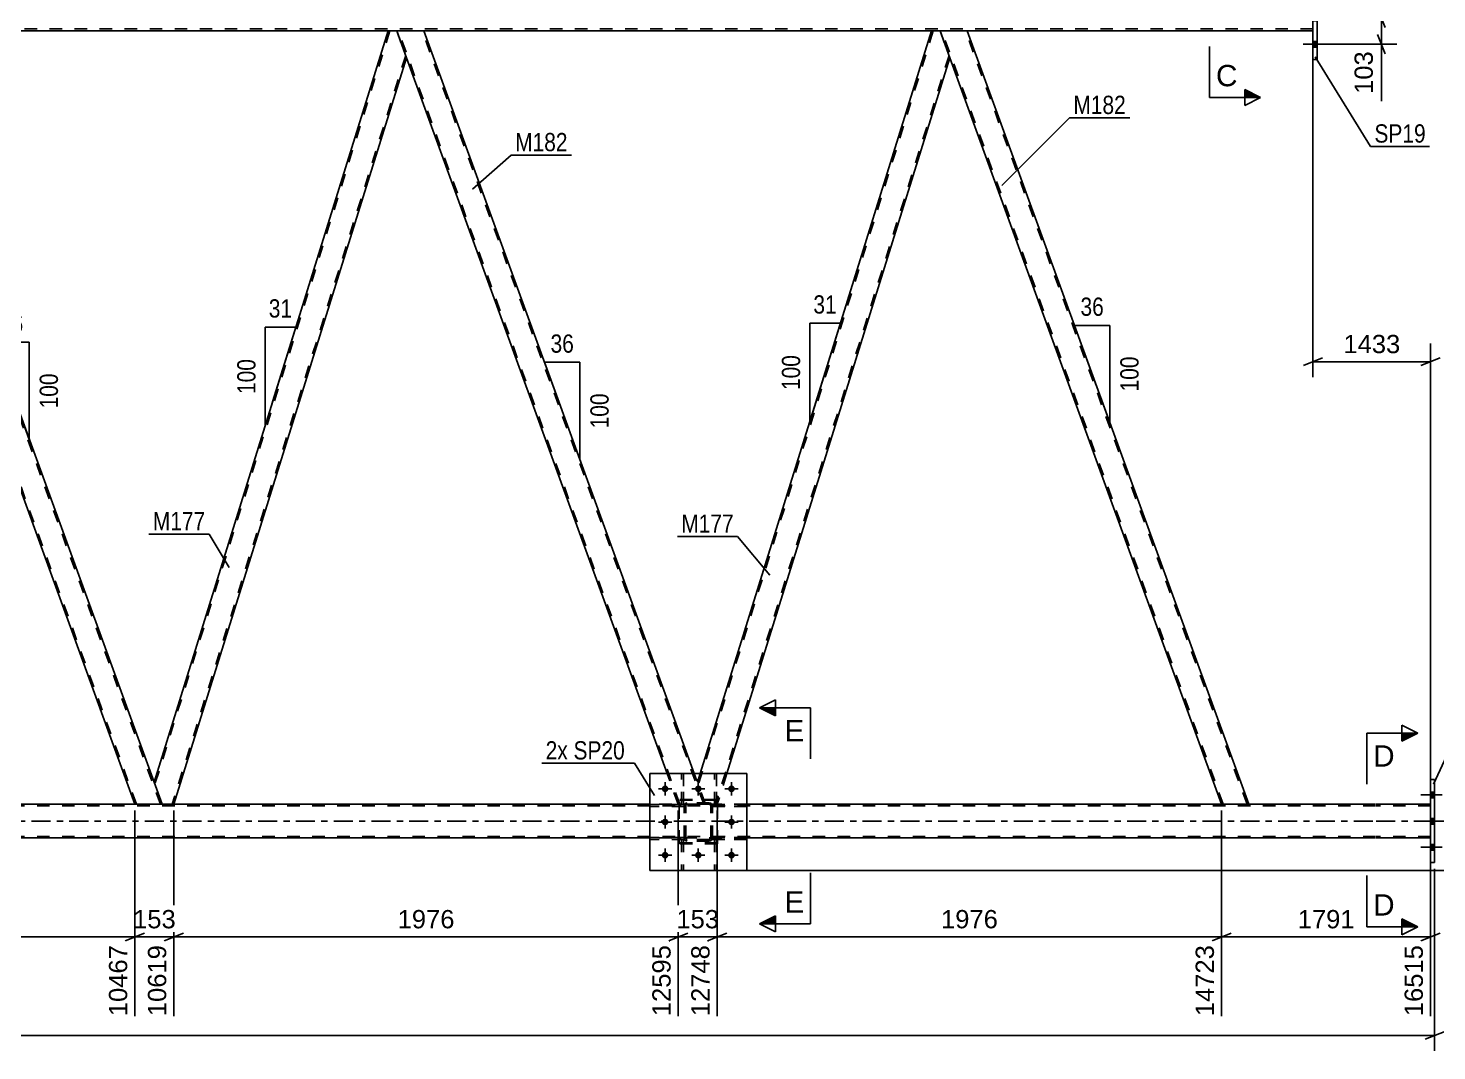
# Model space of a CAD drawing. Header units: millimetres. Extents: x 0 to 841, y 0 to 594.
# Drawn here: x 508.8 to 729.6, y 264.7 to 425 of the extents above; entities that cross this region are included whole.
import ezdxf

# ---------------------------------------------------------------- set-up
doc = ezdxf.new("R2010")
doc.units = ezdxf.units.MM
doc.linetypes.add('DXK_LINE_DOT2', pattern=[3.9198, 1.9599, -1.9599])
doc.linetypes.add('DXK_LINE_DOT3', pattern=[5.9187, 2.979, -0.9799, 0.9799, -0.9799])
doc.styles.add('Arial', font='ARIAL.TTF', dxfattribs={"height": 0.2})
doc.styles.add('Arial Narrow', font='ARIALN.TTF', dxfattribs={"height": 0.2})

# ---------------------------------------------------------------- blocks, each defined once
blk = doc.blocks.new('Bolt-317311647-2576 - 2495')
at = {"linetype": 'Continuous'}
for points in [[(729.21, 304.4), (729.21, 305.28), (728.57, 305.28), (728.57, 304.4)], [(729.21, 304.4), (729.21, 305.28), (728.57, 305.28), (728.57, 304.4)], [(729.21, 304.4), (729.21, 305.28), (728.57, 305.28), (728.57, 304.4)], [(729.21, 300.28), (729.21, 301.16), (728.57, 301.16), (728.57, 300.28)], [(729.21, 300.28), (729.21, 301.16), (728.57, 301.16), (728.57, 300.28)], [(729.21, 296.2), (729.21, 297.08), (728.57, 297.08), (728.57, 296.2)], [(729.21, 296.2), (729.21, 297.08), (728.57, 297.08), (728.57, 296.2)], [(729.21, 296.2), (729.21, 297.08), (728.57, 297.08), (728.57, 296.2)]]:
    blk.add_hatch(color=1, dxfattribs=at).paths.add_polyline_path(points)
at = {"color": 1, "linetype": 'Continuous'}
for p, q in [((730.37, 304.84), (727.05, 304.84)), ((730.37, 304.84), (727.05, 304.84)), ((730.37, 304.84), (727.05, 304.84)), ((729.21, 305.28), (728.57, 305.28)), ((729.21, 305.28), (728.57, 305.28)), ((729.21, 305.28), (728.57, 305.28)), ((729.21, 304.4), (728.57, 304.4)), ((729.21, 304.4), (728.57, 304.4)), ((729.21, 304.4), (728.57, 304.4)), ((730.37, 300.72), (727.05, 300.72)), ((730.37, 300.72), (727.05, 300.72)), ((729.21, 301.16), (728.57, 301.16)), ((729.21, 301.16), (728.57, 301.16)), ((729.21, 300.28), (728.57, 300.28)), ((729.21, 300.28), (728.57, 300.28)), ((730.37, 296.64), (727.05, 296.64)), ((730.37, 296.64), (727.05, 296.64)), ((730.37, 296.64), (727.05, 296.64)), ((729.21, 297.08), (728.57, 297.08)), ((729.21, 297.08), (728.57, 297.08)), ((729.21, 297.08), (728.57, 297.08)), ((729.21, 296.2), (728.57, 296.2)), ((729.21, 296.2), (728.57, 296.2)), ((729.21, 296.2), (728.57, 296.2))]:
    blk.add_line(p, q, dxfattribs=at)
blk = doc.blocks.new('Part-317311647-2594 - 2495')
at = {"color": 7, "linetype": 'DXK_LINE_DOT2'}
for p, q in [((616.84, 304), (610.84, 304)), ((610.84, 297.2), (610.84, 304)), ((616.84, 297.2), (616.84, 304)), ((616.84, 297.2), (610.84, 297.2))]:
    blk.add_line(p, q, dxfattribs=at)
blk = doc.blocks.new('Part-317311647-2614 - 2495')
at = {"color": 7, "linetype": 'DXK_LINE_DOT2'}
for p, q in [((710.15, 424.6), (710.15, 428.6)), ((710.15, 424.92), (74.08, 424.92)), ((655.97, 424.6), (224.72, 424.6)), ((570.83, 424.6), (565.26, 424.6))]:
    blk.add_line(p, q, dxfattribs=at)
at = {"color": 2, "linetype": 'Continuous'}
for p, q in [((565.26, 424.6), (485.7, 424.6)), ((650.39, 424.6), (570.83, 424.6)), ((710.15, 424.6), (655.97, 424.6))]:
    blk.add_line(p, q, dxfattribs=at)
blk = doc.blocks.new('Bolt-317311647-2569 - 2495')
at = {"linetype": 'Continuous'}
for points in [[(609.16, 305.8, -1), (608.12, 305.8, -1)], [(614.36, 305.8, -1), (613.32, 305.8, -1)], [(619.56, 305.8, -1), (618.52, 305.8, -1)], [(609.16, 300.6, -1), (608.12, 300.6, -1)], [(619.56, 300.6, -1), (618.52, 300.6, -1)], [(609.16, 295.4, -1), (608.12, 295.4, -1)], [(614.36, 295.4, -1), (613.32, 295.4, -1)], [(619.56, 295.4, -1), (618.52, 295.4, -1)]]:
    blk.add_hatch(color=1, dxfattribs=at).paths.add_polyline_path(points)
at = {"color": 1, "linetype": 'Continuous'}
for p, q in [((608.64, 306.84), (608.64, 304.76)), ((613.84, 306.84), (613.84, 304.76)), ((619.04, 306.84), (619.04, 304.76)), ((609.68, 305.8), (607.6, 305.8)), ((614.88, 305.8), (612.8, 305.8)), ((620.08, 305.8), (618, 305.8)), ((609.68, 300.6), (607.6, 300.6)), ((608.64, 301.64), (608.64, 299.56)), ((620.08, 300.6), (618, 300.6)), ((619.04, 301.64), (619.04, 299.56)), ((608.64, 296.44), (608.64, 294.36)), ((613.84, 296.44), (613.84, 294.36)), ((619.04, 296.44), (619.04, 294.36)), ((609.68, 295.4), (607.6, 295.4)), ((614.88, 295.4), (612.8, 295.4)), ((620.08, 295.4), (618, 295.4))]:
    blk.add_line(p, q, dxfattribs=at)
blk = doc.blocks.new('Bolt-317311647-2570 - 2495')
at = {"color": 1, "linetype": 'Continuous'}
for p, q in [((608.64, 306.84), (608.64, 306.15)), ((613.84, 306.84), (613.84, 306.15)), ((619.04, 306.84), (619.04, 306.15)), ((607.6, 305.8), (608.29, 305.8)), ((608.64, 304.76), (608.64, 305.45)), ((609.68, 305.8), (608.99, 305.8)), ((612.8, 305.8), (613.49, 305.8)), ((613.84, 304.76), (613.84, 305.45)), ((614.88, 305.8), (614.19, 305.8)), ((618, 305.8), (618.69, 305.8)), ((619.04, 304.76), (619.04, 305.45)), ((620.08, 305.8), (619.39, 305.8)), ((607.6, 300.6), (608.29, 300.6)), ((608.64, 301.64), (608.64, 300.95)), ((608.64, 299.56), (608.64, 300.25)), ((609.68, 300.6), (608.99, 300.6)), ((618, 300.6), (618.69, 300.6)), ((619.04, 301.64), (619.04, 300.95)), ((619.04, 299.56), (619.04, 300.25)), ((620.08, 300.6), (619.39, 300.6)), ((608.64, 296.44), (608.64, 295.75)), ((613.84, 296.44), (613.84, 295.75)), ((619.04, 296.44), (619.04, 295.75)), ((607.6, 295.4), (608.29, 295.4)), ((608.64, 294.36), (608.64, 295.05)), ((609.68, 295.4), (608.99, 295.4)), ((612.8, 295.4), (613.49, 295.4)), ((613.84, 294.36), (613.84, 295.05)), ((614.88, 295.4), (614.19, 295.4)), ((618, 295.4), (618.69, 295.4)), ((619.04, 294.36), (619.04, 295.05)), ((620.08, 295.4), (619.39, 295.4))]:
    blk.add_line(p, q, dxfattribs=at)
blk = doc.blocks.new('Bolt-317311647-2577 - 2495')
at = {"linetype": 'Continuous'}
for points in [[(710.79, 430.26), (710.79, 431.14), (710.15, 431.14), (710.15, 430.26)], [(710.79, 430.26), (710.79, 431.14), (710.15, 431.14), (710.15, 430.26)], [(710.79, 430.26), (710.79, 431.14), (710.15, 431.14), (710.15, 430.26)], [(710.79, 426.14), (710.79, 427.02), (710.15, 427.02), (710.15, 426.14)], [(710.79, 426.14), (710.79, 427.02), (710.15, 427.02), (710.15, 426.14)], [(710.79, 422.06), (710.79, 422.94), (710.15, 422.94), (710.15, 422.06)], [(710.79, 422.06), (710.79, 422.94), (710.15, 422.94), (710.15, 422.06)], [(710.79, 422.06), (710.79, 422.94), (710.15, 422.94), (710.15, 422.06)]]:
    blk.add_hatch(color=1, dxfattribs=at).paths.add_polyline_path(points)
at = {"color": 1, "linetype": 'Continuous'}
for p, q in [((711.95, 430.7), (708.63, 430.7)), ((711.95, 430.7), (708.63, 430.7)), ((711.95, 430.7), (708.63, 430.7)), ((710.79, 431.14), (710.15, 431.14)), ((710.79, 431.14), (710.15, 431.14)), ((710.79, 431.14), (710.15, 431.14)), ((710.79, 430.26), (710.15, 430.26)), ((710.79, 430.26), (710.15, 430.26)), ((710.79, 430.26), (710.15, 430.26)), ((711.95, 426.58), (708.63, 426.58)), ((711.95, 426.58), (708.63, 426.58)), ((710.79, 427.02), (710.15, 427.02)), ((710.79, 427.02), (710.15, 427.02)), ((710.79, 426.14), (710.15, 426.14)), ((710.79, 426.14), (710.15, 426.14)), ((711.95, 422.5), (708.63, 422.5)), ((711.95, 422.5), (708.63, 422.5)), ((711.95, 422.5), (708.63, 422.5)), ((710.79, 422.94), (710.15, 422.94)), ((710.79, 422.94), (710.15, 422.94)), ((710.79, 422.94), (710.15, 422.94)), ((710.79, 422.06), (710.15, 422.06)), ((710.79, 422.06), (710.15, 422.06)), ((710.79, 422.06), (710.15, 422.06))]:
    blk.add_line(p, q, dxfattribs=at)
blk = doc.blocks.new('Part-317311647-2609 - 2495')
at = {"color": 7, "linetype": 'DXK_LINE_DOT2'}
for p, q in [((719.95, 303.14), (106.9, 303.14)), ((621.44, 303.38), (606.24, 303.38)), ((728.57, 303.14), (720.05, 303.14)), ((728.57, 298.1), (728.57, 303.38)), ((719.95, 298.34), (106.9, 298.34)), ((621.44, 298.1), (606.24, 298.1)), ((728.57, 298.34), (720.05, 298.34))]:
    blk.add_line(p, q, dxfattribs=at)
at = {"color": 2, "linetype": 'Continuous'}
for p, q in [((606.24, 303.38), (451.17, 303.38)), ((719.95, 303.38), (621.44, 303.38)), ((728.57, 303.38), (720.05, 303.38)), ((606.24, 298.1), (451.17, 298.1)), ((719.95, 298.1), (621.44, 298.1)), ((728.57, 298.1), (720.05, 298.1))]:
    blk.add_line(p, q, dxfattribs=at)
at = {"color": 7, "linetype": 'DXK_LINE_DOT3'}
for p, q in [((106.9, 300.74), (719.95, 300.74)), ((720.05, 300.74), (728.57, 300.74))]:
    blk.add_line(p, q, dxfattribs=at)
blk = doc.blocks.new('Part-317311647-2828 - 2495')
at = {"color": 7, "linetype": 'DXK_LINE_DOT2'}
for p, q in [((611.19, 303.36), (611.19, 308.2)), ((611.19, 308.2), (611.51, 308.2)), ((611.51, 308.2), (611.51, 303.36)), ((611.19, 303.96), (611.51, 303.96)), ((611.51, 303.36), (611.19, 303.36))]:
    blk.add_line(p, q, dxfattribs=at)
blk = doc.blocks.new('Part-317311647-2826 - 2495')
at = {"color": 7, "linetype": 'DXK_LINE_DOT2'}
for p, q in [((611.64, 303.36), (606.24, 303.36)), ((606.24, 303.36), (606.24, 303.04)), ((611.64, 303.04), (606.24, 303.04)), ((611.04, 303.04), (611.04, 303.36)), ((611.64, 303.04), (611.64, 303.36))]:
    blk.add_line(p, q, dxfattribs=at)
blk = doc.blocks.new('Part-317311647-2830 - 2495')
at = {"color": 7, "linetype": 'DXK_LINE_DOT2'}
for p, q in [((611.19, 297.84), (611.51, 297.84)), ((611.19, 297.84), (611.19, 293)), ((611.19, 297.24), (611.51, 297.24)), ((611.51, 297.84), (611.51, 293)), ((611.51, 293), (611.19, 293))]:
    blk.add_line(p, q, dxfattribs=at)
blk = doc.blocks.new('Part-317311647-2832 - 2495')
at = {"color": 7, "linetype": 'DXK_LINE_DOT2'}
for p, q in [((611.64, 303.12), (611.67, 303.3)), ((611.67, 303.3), (611.64, 303.12)), ((611.64, 298.08), (611.64, 303.12)), ((611.88, 303.12), (611.9, 303.21)), ((611.88, 298.08), (611.88, 303.12)), ((611.9, 303.21), (611.95, 303.29)), ((611.93, 303.56), (612.12, 303.6)), ((612.12, 303.6), (611.93, 303.56)), ((611.95, 303.29), (612.03, 303.34)), ((612.03, 303.34), (612.12, 303.36)), ((615.56, 303.6), (612.12, 303.6)), ((612.12, 303.36), (615.56, 303.36)), ((615.56, 303.6), (615.74, 303.56)), ((615.74, 303.56), (615.56, 303.6)), ((615.56, 303.36), (615.65, 303.34)), ((615.65, 303.34), (615.73, 303.29)), ((615.73, 303.29), (615.78, 303.21)), ((615.78, 303.21), (615.8, 303.12)), ((615.8, 298.08), (615.8, 303.12)), ((616, 303.3), (616.04, 303.12)), ((616.04, 303.12), (616, 303.3)), ((616.04, 298.08), (616.04, 303.12)), ((611.67, 297.9), (611.64, 298.08)), ((611.64, 298.08), (611.67, 297.9)), ((611.9, 297.99), (611.88, 298.08)), ((611.95, 297.91), (611.9, 297.99)), ((615.78, 297.99), (615.73, 297.91)), ((615.8, 298.08), (615.78, 297.99)), ((616.04, 298.08), (616, 297.9)), ((616, 297.9), (616.04, 298.08)), ((612.12, 297.6), (611.93, 297.64)), ((611.93, 297.64), (612.12, 297.6)), ((612.03, 297.86), (611.95, 297.91)), ((612.12, 297.84), (612.03, 297.86)), ((615.56, 297.84), (612.12, 297.84)), ((615.56, 297.6), (612.12, 297.6)), ((615.65, 297.86), (615.56, 297.84)), ((615.74, 297.64), (615.56, 297.6)), ((615.56, 297.6), (615.74, 297.64)), ((615.73, 297.91), (615.65, 297.86))]:
    blk.add_line(p, q, dxfattribs=at)
at = {"color": 7, "linetype": 'DXK_LINE_DOT3'}
blk.add_line((613.84, 300.6), (613.84, 300.6), dxfattribs=at)
at = {"color": 7, "linetype": 'DXK_LINE_DOT2'}
for centre, start, end in [((612.12, 303.12), 112.5, 157.5), ((612.12, 303.12), 112.5, 157.5), ((615.56, 303.12), 22.5, 67.5), ((615.56, 303.12), 22.5, 67.5), ((612.12, 298.08), 202.5, 247.5), ((612.12, 298.08), 202.5, 247.5), ((615.56, 298.08), 292.5, 337.5), ((615.56, 298.08), 292.5, 337.5)]:
    blk.add_arc(centre, 0.48, start, end, dxfattribs=at)
blk = doc.blocks.new('Part-317311647-2908 - 2495')
at = {"color": 2, "linetype": 'Continuous'}
for p, q in [((710.15, 420.1), (710.15, 433.1)), ((710.15, 433.1), (710.79, 433.1)), ((710.79, 433.1), (710.79, 420.1)), ((710.79, 420.1), (710.15, 420.1))]:
    blk.add_line(p, q, dxfattribs=at)
blk = doc.blocks.new('Part-317311647-2809 - 2495')
at = {"color": 2, "linetype": 'Continuous'}
for p, q in [((621.44, 308.2), (606.24, 308.2)), ((606.24, 308.2), (606.24, 293)), ((621.44, 293), (621.44, 308.2)), ((606.24, 293), (621.44, 293))]:
    blk.add_line(p, q, dxfattribs=at)
blk = doc.blocks.new('Part-317311647-2814 - 2495')
at = {"color": 7, "linetype": 'DXK_LINE_DOT2'}
for p, q in [((606.24, 293), (606.24, 308.2)), ((606.24, 308.2), (621.44, 308.2)), ((621.44, 308.2), (621.44, 293)), ((621.44, 293), (606.24, 293))]:
    blk.add_line(p, q, dxfattribs=at)
blk = doc.blocks.new('Part-317311647-2928 - 2495')
at = {"color": 7, "linetype": 'DXK_LINE_DOT2'}
for p, q in [((650.65, 424.6), (613.83, 306.48)), ((653.12, 420.73), (616.55, 303.38)), ((614.11, 308.2), (613.69, 306.85)), ((614.95, 303.38), (613.69, 306.85)), ((618.3, 308.2), (616.8, 303.38)), ((616.8, 303.38), (614.95, 303.38))]:
    blk.add_line(p, q, dxfattribs=at)
at = {"color": 2, "linetype": 'Continuous'}
for p, q in [((650.39, 424.6), (614.11, 308.2)), ((651.71, 424.6), (650.39, 424.6)), ((653.26, 420.35), (651.71, 424.6)), ((653.26, 420.35), (618.3, 308.2))]:
    blk.add_line(p, q, dxfattribs=at)
blk = doc.blocks.new('Part-317311647-2815 - 2495')
at = {"color": 7, "linetype": 'DXK_LINE_DOT2'}
for p, q in [((616.04, 303.04), (616.04, 303.36)), ((616.04, 303.36), (621.44, 303.36)), ((621.44, 303.04), (616.04, 303.04)), ((616.64, 303.04), (616.64, 303.36)), ((621.44, 303.36), (621.44, 303.04))]:
    blk.add_line(p, q, dxfattribs=at)
blk = doc.blocks.new('Part-317311647-2816 - 2495')
at = {"color": 7, "linetype": 'DXK_LINE_DOT2'}
for p, q in [((616.04, 297.84), (616.04, 298.16)), ((616.04, 298.16), (621.44, 298.16)), ((616.64, 297.84), (616.64, 298.16)), ((621.44, 298.16), (621.44, 297.84)), ((621.44, 297.84), (616.04, 297.84))]:
    blk.add_line(p, q, dxfattribs=at)
blk = doc.blocks.new('Part-317311647-2817 - 2495')
at = {"color": 7, "linetype": 'DXK_LINE_DOT2'}
for p, q in [((611.64, 303.36), (606.24, 303.36)), ((606.24, 303.04), (606.24, 303.36)), ((611.64, 303.04), (606.24, 303.04)), ((611.04, 303.04), (611.04, 303.36)), ((611.64, 303.36), (611.64, 303.04))]:
    blk.add_line(p, q, dxfattribs=at)
blk = doc.blocks.new('Part-317311647-2818 - 2495')
at = {"color": 7, "linetype": 'DXK_LINE_DOT2'}
for p, q in [((611.64, 298.16), (606.24, 298.16)), ((606.24, 297.84), (606.24, 298.16)), ((611.04, 297.84), (611.04, 298.16)), ((611.64, 298.16), (611.64, 297.84)), ((611.64, 297.84), (606.24, 297.84))]:
    blk.add_line(p, q, dxfattribs=at)
blk = doc.blocks.new('Part-317311647-2819 - 2495')
at = {"color": 2, "linetype": 'Continuous'}
for p, q in [((611.19, 308.2), (611.19, 308.2)), ((611.51, 308.2), (611.19, 308.2)), ((611.51, 308.2), (611.51, 308.2))]:
    blk.add_line(p, q, dxfattribs=at)
at = {"color": 7, "linetype": 'DXK_LINE_DOT2'}
for p, q in [((611.19, 303.36), (611.19, 308.2)), ((611.51, 303.36), (611.51, 308.2)), ((611.19, 303.96), (611.51, 303.96)), ((611.51, 303.36), (611.19, 303.36))]:
    blk.add_line(p, q, dxfattribs=at)
blk = doc.blocks.new('Part-317311647-2820 - 2495')
at = {"color": 2, "linetype": 'Continuous'}
for p, q in [((616.39, 308.2), (616.39, 308.2)), ((616.71, 308.2), (616.39, 308.2)), ((616.71, 308.2), (616.71, 308.2))]:
    blk.add_line(p, q, dxfattribs=at)
at = {"color": 7, "linetype": 'DXK_LINE_DOT2'}
for p, q in [((616.39, 303.36), (616.39, 308.2)), ((616.71, 303.36), (616.71, 308.2)), ((616.39, 303.96), (616.71, 303.96)), ((616.71, 303.36), (616.39, 303.36))]:
    blk.add_line(p, q, dxfattribs=at)
blk = doc.blocks.new('Part-317311647-2821 - 2495')
at = {"color": 7, "linetype": 'DXK_LINE_DOT2'}
for p, q in [((611.51, 297.84), (611.19, 297.84)), ((611.19, 297.84), (611.19, 293)), ((611.19, 297.24), (611.51, 297.24)), ((611.51, 297.84), (611.51, 293)), ((611.19, 293), (611.51, 293))]:
    blk.add_line(p, q, dxfattribs=at)
blk = doc.blocks.new('Part-317311647-2822 - 2495')
at = {"color": 7, "linetype": 'DXK_LINE_DOT2'}
for p, q in [((616.71, 297.84), (616.39, 297.84)), ((616.39, 297.84), (616.39, 293)), ((616.39, 297.24), (616.71, 297.24)), ((616.71, 297.84), (616.71, 293)), ((616.39, 293), (616.71, 293))]:
    blk.add_line(p, q, dxfattribs=at)
blk = doc.blocks.new('Part-317311647-2823 - 2495')
at = {"color": 7, "linetype": 'DXK_LINE_DOT2'}
for p, q in [((611.64, 303.12), (611.67, 303.3)), ((611.67, 303.3), (611.64, 303.12)), ((611.64, 298.08), (611.64, 303.12)), ((611.88, 303.12), (611.9, 303.21)), ((611.88, 298.08), (611.88, 303.12)), ((611.9, 303.21), (611.95, 303.29)), ((611.93, 303.56), (612.12, 303.6)), ((612.12, 303.6), (611.93, 303.56)), ((611.95, 303.29), (612.03, 303.34)), ((612.03, 303.34), (612.12, 303.36)), ((615.56, 303.6), (612.12, 303.6)), ((612.12, 303.36), (615.56, 303.36)), ((615.56, 303.6), (615.74, 303.56)), ((615.74, 303.56), (615.56, 303.6)), ((615.56, 303.36), (615.65, 303.34)), ((615.65, 303.34), (615.73, 303.29)), ((615.73, 303.29), (615.78, 303.21)), ((615.78, 303.21), (615.8, 303.12)), ((615.8, 298.08), (615.8, 303.12)), ((616, 303.3), (616.04, 303.12)), ((616.04, 303.12), (616, 303.3)), ((616.04, 298.08), (616.04, 303.12)), ((611.67, 297.9), (611.64, 298.08)), ((611.64, 298.08), (611.67, 297.9)), ((611.9, 297.99), (611.88, 298.08)), ((611.95, 297.91), (611.9, 297.99)), ((615.78, 297.99), (615.73, 297.91)), ((615.8, 298.08), (615.78, 297.99)), ((616.04, 298.08), (616, 297.9)), ((616, 297.9), (616.04, 298.08)), ((612.12, 297.6), (611.93, 297.64)), ((611.93, 297.64), (612.12, 297.6)), ((612.03, 297.86), (611.95, 297.91)), ((612.12, 297.84), (612.03, 297.86)), ((615.56, 297.84), (612.12, 297.84)), ((615.56, 297.6), (612.12, 297.6)), ((615.65, 297.86), (615.56, 297.84)), ((615.74, 297.64), (615.56, 297.6)), ((615.56, 297.6), (615.74, 297.64)), ((615.73, 297.91), (615.65, 297.86))]:
    blk.add_line(p, q, dxfattribs=at)
at = {"color": 7, "linetype": 'DXK_LINE_DOT3'}
blk.add_line((613.84, 300.6), (613.84, 300.6), dxfattribs=at)
at = {"color": 7, "linetype": 'DXK_LINE_DOT2'}
for centre, start, end in [((612.12, 303.12), 112.5, 157.5), ((612.12, 303.12), 112.5, 157.5), ((615.56, 303.12), 22.5, 67.5), ((615.56, 303.12), 22.5, 67.5), ((612.12, 298.08), 202.5, 247.5), ((612.12, 298.08), 202.5, 247.5), ((615.56, 298.08), 292.5, 337.5), ((615.56, 298.08), 292.5, 337.5)]:
    blk.add_arc(centre, 0.48, start, end, dxfattribs=at)
blk = doc.blocks.new('Part-317311647-2824 - 2495')
at = {"color": 7, "linetype": 'DXK_LINE_DOT2'}
for p, q in [((621.44, 303.36), (616.04, 303.36)), ((616.04, 303.36), (616.04, 303.04)), ((616.04, 303.04), (621.44, 303.04)), ((616.64, 303.04), (616.64, 303.36)), ((621.44, 303.04), (621.44, 303.36))]:
    blk.add_line(p, q, dxfattribs=at)
blk = doc.blocks.new('Part-317311647-2825 - 2495')
at = {"color": 7, "linetype": 'DXK_LINE_DOT2'}
for p, q in [((621.44, 298.16), (616.04, 298.16)), ((616.04, 298.16), (616.04, 297.84)), ((616.64, 297.84), (616.64, 298.16)), ((621.44, 297.84), (621.44, 298.16)), ((616.04, 297.84), (621.44, 297.84))]:
    blk.add_line(p, q, dxfattribs=at)
blk = doc.blocks.new('Part-317311647-2827 - 2495')
at = {"color": 7, "linetype": 'DXK_LINE_DOT2'}
for p, q in [((611.64, 298.16), (606.24, 298.16)), ((606.24, 298.16), (606.24, 297.84)), ((611.04, 297.84), (611.04, 298.16)), ((611.64, 297.84), (611.64, 298.16)), ((611.64, 297.84), (606.24, 297.84))]:
    blk.add_line(p, q, dxfattribs=at)
blk = doc.blocks.new('Part-317311647-2829 - 2495')
at = {"color": 7, "linetype": 'DXK_LINE_DOT2'}
for p, q in [((616.39, 303.36), (616.39, 308.2)), ((616.39, 308.2), (616.71, 308.2)), ((616.71, 308.2), (616.71, 303.36)), ((616.39, 303.96), (616.71, 303.96)), ((616.71, 303.36), (616.39, 303.36))]:
    blk.add_line(p, q, dxfattribs=at)
blk = doc.blocks.new('Part-317311647-2831 - 2495')
at = {"color": 7, "linetype": 'DXK_LINE_DOT2'}
for p, q in [((616.39, 297.84), (616.71, 297.84)), ((616.39, 297.84), (616.39, 293)), ((616.39, 297.24), (616.71, 297.24)), ((616.71, 297.84), (616.71, 293)), ((616.71, 293), (616.39, 293))]:
    blk.add_line(p, q, dxfattribs=at)
blk = doc.blocks.new('Part-317311647-2833 - 2495')
at = {"color": 7, "linetype": 'DXK_LINE_DOT2'}
for p, q in [((616.84, 304.14), (610.84, 304.14)), ((610.84, 297.34), (610.84, 304.14)), ((616.84, 297.34), (616.84, 304.14)), ((616.84, 297.34), (610.84, 297.34))]:
    blk.add_line(p, q, dxfattribs=at)
blk = doc.blocks.new('Part-317311647-2903 - 2495')
at = {"color": 2, "linetype": 'Continuous'}
for p, q in [((728.57, 294.24), (728.57, 307.24)), ((728.57, 307.24), (729.21, 307.24)), ((729.21, 307.24), (729.21, 294.24)), ((729.21, 294.24), (728.57, 294.24))]:
    blk.add_line(p, q, dxfattribs=at)
blk = doc.blocks.new('Part-317311647-2933 - 2495')
at = {"color": 2, "linetype": 'Continuous'}
for p, q in [((565.26, 424.6), (528.56, 306.85)), ((566.58, 424.6), (565.26, 424.6)), ((566.58, 424.6), (568.12, 420.35)), ((568.12, 420.35), (531.67, 303.38)), ((529.82, 303.38), (528.56, 306.85))]:
    blk.add_line(p, q, dxfattribs=at)
at = {"color": 7, "linetype": 'DXK_LINE_DOT2'}
for p, q in [((565.51, 424.6), (528.69, 306.48)), ((567.99, 420.73), (531.41, 303.38)), ((531.67, 303.38), (529.82, 303.38))]:
    blk.add_line(p, q, dxfattribs=at)
blk = doc.blocks.new('Part-317311647-2968 - 2495')
at = {"color": 2, "linetype": 'Continuous'}
for p, q in [((655.97, 424.6), (651.71, 424.6)), ((700.09, 303.38), (655.97, 424.6)), ((695.83, 303.38), (653.26, 420.35))]:
    blk.add_line(p, q, dxfattribs=at)
at = {"color": 7, "linetype": 'DXK_LINE_DOT2'}
for p, q in [((651.71, 424.6), (653.26, 420.35)), ((696.09, 303.38), (651.97, 424.6)), ((651.97, 424.6), (651.99, 424.6)), ((699.83, 303.38), (655.71, 424.6)), ((700.09, 303.38), (695.83, 303.38))]:
    blk.add_line(p, q, dxfattribs=at)
blk = doc.blocks.new('Part-317311647-2973 - 2495')
at = {"color": 2, "linetype": 'Continuous'}
for p, q in [((570.83, 424.6), (566.58, 424.6)), ((570.83, 424.6), (613.2, 308.2)), ((608.95, 308.2), (568.12, 420.35))]:
    blk.add_line(p, q, dxfattribs=at)
at = {"color": 7, "linetype": 'DXK_LINE_DOT2'}
for p, q in [((566.58, 424.6), (568.12, 420.35)), ((610.95, 303.38), (566.83, 424.6)), ((566.83, 424.6), (566.85, 424.6)), ((614.7, 303.38), (570.58, 424.6)), ((610.7, 303.38), (608.95, 308.2)), ((614.95, 303.38), (613.2, 308.2)), ((614.95, 303.38), (610.7, 303.38))]:
    blk.add_line(p, q, dxfattribs=at)
blk = doc.blocks.new('Part-317311647-2978 - 2495')
at = {"color": 2, "linetype": 'Continuous'}
for p, q in [((485.7, 424.6), (481.44, 424.6)), ((485.7, 424.6), (528.56, 306.85)), ((525.56, 303.38), (482.99, 420.35))]:
    blk.add_line(p, q, dxfattribs=at)
at = {"color": 7, "linetype": 'DXK_LINE_DOT2'}
for p, q in [((481.44, 424.6), (482.99, 420.35)), ((525.82, 303.38), (481.7, 424.6)), ((481.7, 424.6), (481.72, 424.6)), ((529.56, 303.38), (485.44, 424.6)), ((529.82, 303.38), (528.56, 306.85)), ((529.82, 303.38), (525.56, 303.38))]:
    blk.add_line(p, q, dxfattribs=at)
blk = doc.blocks.new('StraightDimension-317311647-3669 - 2495')
at = {"color": 7, "linetype": 'Continuous'}
for p, q in [((531.67, 302.38), (531.67, 270.17)), ((610.7, 302.38), (610.7, 270.17)), ((533.17, 283.19), (530.17, 281.99)), ((531.67, 282.59), (610.7, 282.59)), ((609.2, 281.99), (612.2, 283.19))]:
    blk.add_line(p, q, dxfattribs=at)
at = {"color": 0}
blk.add_wipeout([(576.23, 283.34), (576.23, 287.54), (566.13, 287.54), (566.13, 283.34)], dxfattribs=at)
at = {"color": 0, "linetype": 'Continuous'}
blk.add_wipeout([(610.1, 281.89), (605.9, 281.89), (605.9, 269.57), (610.1, 269.57)], dxfattribs=at)
at = {"color": 3, "style": 'Arial'}
blk.add_text('1976', height=2.865, dxfattribs=at).set_placement((566.73, 283.94))
at = {"color": 3, "linetype": 'Continuous', "style": 'Arial'}
blk.add_text('12595', height=2.865, rotation=90.0002, dxfattribs=at).set_placement((609.5, 270.17))
blk = doc.blocks.new('StraightDimension-317311647-3685 - 2495')
at = {"color": 7, "linetype": 'Continuous'}
for p, q in [((610.7, 302.38), (610.7, 270.17)), ((616.8, 302.38), (616.8, 270.17)), ((609.2, 281.99), (612.2, 283.19)), ((610.7, 282.59), (616.8, 282.59)), ((618.3, 283.19), (615.3, 281.99))]:
    blk.add_line(p, q, dxfattribs=at)
at = {"color": 0}
blk.add_wipeout([(617.68, 283.34), (617.68, 287.54), (609.81, 287.54), (609.81, 283.34)], dxfattribs=at)
at = {"color": 0, "linetype": 'Continuous'}
blk.add_wipeout([(616.2, 281.89), (612, 281.89), (612, 269.57), (616.2, 269.57)], dxfattribs=at)
at = {"color": 3, "style": 'Arial'}
blk.add_text('153', height=2.865, dxfattribs=at).set_placement((610.41, 283.94))
at = {"color": 3, "linetype": 'Continuous', "style": 'Arial'}
blk.add_text('12748', height=2.865, rotation=90.0002, dxfattribs=at).set_placement((615.6, 270.17))
blk = doc.blocks.new('StraightDimension-317311647-3653 - 2495')
at = {"color": 7, "linetype": 'Continuous'}
for p, q in [((525.56, 302.38), (525.56, 270.17)), ((531.67, 302.38), (531.67, 270.17)), ((524.06, 281.99), (527.06, 283.19)), ((525.56, 282.59), (531.67, 282.59)), ((533.17, 283.19), (530.17, 281.99))]:
    blk.add_line(p, q, dxfattribs=at)
at = {"color": 0}
blk.add_wipeout([(532.55, 283.34), (532.55, 287.54), (524.68, 287.54), (524.68, 283.34)], dxfattribs=at)
at = {"color": 0, "linetype": 'Continuous'}
blk.add_wipeout([(531.07, 281.89), (526.87, 281.89), (526.87, 269.57), (531.07, 269.57)], dxfattribs=at)
at = {"color": 3, "style": 'Arial'}
blk.add_text('153', height=2.865, dxfattribs=at).set_placement((525.28, 283.94))
at = {"color": 3, "linetype": 'Continuous', "style": 'Arial'}
blk.add_text('10619', height=2.865, rotation=90.0002, dxfattribs=at).set_placement((530.47, 270.17))
blk = doc.blocks.new('StraightDimension-317311647-3717 - 2495')
at = {"color": 7, "linetype": 'Continuous'}
for p, q in [((695.83, 302.38), (695.83, 270.17)), ((728.57, 297.1), (728.57, 270.17)), ((697.33, 283.19), (694.33, 281.99)), ((695.83, 282.59), (728.57, 282.59)), ((727.07, 281.99), (730.07, 283.19))]:
    blk.add_line(p, q, dxfattribs=at)
at = {"color": 0}
blk.add_wipeout([(717.25, 283.34), (717.25, 287.54), (707.16, 287.54), (707.16, 283.34)], dxfattribs=at)
at = {"color": 0, "linetype": 'Continuous'}
blk.add_wipeout([(727.97, 281.89), (723.77, 281.89), (723.77, 269.57), (727.97, 269.57)], dxfattribs=at)
at = {"color": 3, "style": 'Arial'}
blk.add_text('1791', height=2.865, dxfattribs=at).set_placement((707.76, 283.94))
at = {"color": 3, "linetype": 'Continuous', "style": 'Arial'}
blk.add_text('16515', height=2.865, rotation=90.0002, dxfattribs=at).set_placement((727.37, 270.17))
blk = doc.blocks.new('StraightDimension-317311647-3427 - 2495')
at = {"color": 7, "linetype": 'Continuous'}
for p, q in [((729.21, 293.24), (729.21, 264.74)), ((64.82, 267.14), (729.21, 267.14)), ((727.71, 266.54), (730.71, 267.74))]:
    blk.add_line(p, q, dxfattribs=at)
blk = doc.blocks.new('StraightDimension-317311647-3401 - 2495')
at = {"color": 7, "linetype": 'Continuous'}
for p, q in [((711.79, 426.6), (723.28, 426.6)), ((720.28, 428.1), (721.48, 425.1)), ((720.88, 422.5), (720.88, 426.6)), ((721.48, 421), (720.28, 424)), ((711.79, 422.5), (723.28, 422.5))]:
    blk.add_line(p, q, dxfattribs=at)
at = {"color": 0}
blk.add_wipeout([(720.13, 421.98), (715.93, 421.98), (715.93, 414.11), (720.13, 414.11)], dxfattribs=at)
at = {"color": 7, "linetype": 'Continuous'}
blk.add_line((720.88, 422.5), (720.88, 413.58), dxfattribs=at)
blk.add_line((720.88, 422.5), (720.88, 413.58), dxfattribs=at)
at = {"color": 3, "style": 'Arial'}
blk.add_text('103', height=2.865, rotation=90.0002, dxfattribs=at).set_placement((719.53, 414.71))
blk = doc.blocks.new('StraightDimension-317311647-3438 - 2495')
at = {"color": 7, "linetype": 'Continuous'}
for p, q in [((705.32, 444.2), (759.71, 444.2)), ((757.91, 442.7), (756.71, 445.7)), ((757.31, 293), (757.31, 444.2)), ((756.71, 294.5), (757.91, 291.5)), ((614.84, 293), (759.71, 293))]:
    blk.add_line(p, q, dxfattribs=at)
at = {"color": 0}
blk.add_wipeout([(756.56, 373.65), (752.36, 373.65), (752.36, 363.55), (756.56, 363.55)], dxfattribs=at)
at = {"color": 3, "style": 'Arial'}
blk.add_text('3780', height=2.865, rotation=90.0002, dxfattribs=at).set_placement((755.96, 364.15))
blk = doc.blocks.new('StraightDimension-317311647-3448 - 2495')
at = {"color": 7, "linetype": 'Continuous'}
for p, q in [((710.15, 423.6), (710.15, 370.33)), ((728.57, 304.38), (728.57, 375.58)), ((711.65, 373.33), (708.65, 372.13)), ((727.07, 372.13), (730.07, 373.33)), ((710.15, 372.73), (728.57, 372.73))]:
    blk.add_line(p, q, dxfattribs=at)
at = {"color": 0}
blk.add_wipeout([(724.41, 373.48), (724.41, 377.68), (714.32, 377.68), (714.32, 373.48)], dxfattribs=at)
at = {"color": 3, "style": 'Arial'}
blk.add_text('1433', height=2.865, dxfattribs=at).set_placement((714.92, 374.08))
blk = doc.blocks.new('StraightDimension-317311647-3637 - 2495')
at = {"color": 7, "linetype": 'Continuous'}
for p, q in [((446.53, 302.38), (446.53, 272.39)), ((525.56, 302.38), (525.56, 270.17)), ((448.03, 283.19), (445.03, 281.99)), ((446.53, 282.59), (525.56, 282.59)), ((524.06, 281.99), (527.06, 283.19))]:
    blk.add_line(p, q, dxfattribs=at)
at = {"color": 0}
blk.add_wipeout([(491.09, 283.34), (491.09, 287.54), (481, 287.54), (481, 283.34)], dxfattribs=at)
at = {"color": 0, "linetype": 'Continuous'}
blk.add_wipeout([(524.96, 281.89), (520.76, 281.89), (520.76, 269.57), (524.96, 269.57)], dxfattribs=at)
at = {"color": 3, "style": 'Arial'}
blk.add_text('1976', height=2.865, dxfattribs=at).set_placement((481.6, 283.94))
at = {"color": 3, "linetype": 'Continuous', "style": 'Arial'}
blk.add_text('10467', height=2.865, rotation=90.0002, dxfattribs=at).set_placement((524.36, 270.17))
blk = doc.blocks.new('StraightDimension-317311647-3701 - 2495')
at = {"color": 7, "linetype": 'Continuous'}
for p, q in [((616.8, 302.38), (616.8, 270.17)), ((695.83, 302.38), (695.83, 270.17)), ((618.3, 283.19), (615.3, 281.99)), ((616.8, 282.59), (695.83, 282.59)), ((694.33, 281.99), (697.33, 283.19))]:
    blk.add_line(p, q, dxfattribs=at)
at = {"color": 0}
blk.add_wipeout([(661.36, 283.34), (661.36, 287.54), (651.27, 287.54), (651.27, 283.34)], dxfattribs=at)
at = {"color": 0, "linetype": 'Continuous'}
blk.add_wipeout([(695.23, 281.89), (691.03, 281.89), (691.03, 269.57), (695.23, 269.57)], dxfattribs=at)
at = {"color": 3, "style": 'Arial'}
blk.add_text('1976', height=2.865, dxfattribs=at).set_placement((651.87, 283.94))
at = {"color": 3, "linetype": 'Continuous', "style": 'Arial'}
blk.add_text('14723', height=2.865, rotation=90.0002, dxfattribs=at).set_placement((694.63, 270.17))
blk = doc.blocks.new('AngleDimension-317311647-3957 - 2495')
at = {"color": 7, "linetype": 'Continuous'}
for p, q in [((507.28, 365.3), (503.47, 375.78)), ((509.01, 375.78), (503.47, 375.78)), ((509.01, 360.55), (503.47, 375.78)), ((509.01, 360.55), (509.01, 375.78))]:
    blk.add_line(p, q, dxfattribs=at)
at = {"color": 0}
for points in [[(508.67, 376.68), (508.67, 380.88), (503.81, 380.88), (503.81, 376.68)], [(514.11, 371.51), (509.91, 371.51), (509.91, 364.82), (514.11, 364.82)]]:
    blk.add_wipeout(points, dxfattribs=at)
at = {"color": 3, "style": 'Arial Narrow'}
blk.add_text('36', height=2.863, dxfattribs=at).set_placement((504.41, 377.28))
blk.add_text('100', height=2.863, rotation=90.0002, dxfattribs=at).set_placement((513.51, 365.42))
blk = doc.blocks.new('AngleDimension-317311647-3971 - 2495')
at = {"color": 7, "linetype": 'Continuous'}
for p, q in [((545.96, 378.16), (550.78, 378.16)), ((545.96, 362.69), (550.78, 378.16)), ((545.96, 362.69), (545.96, 378.16)), ((547.14, 366.46), (550.78, 378.16))]:
    blk.add_line(p, q, dxfattribs=at)
at = {"color": 0}
for points in [[(550.8, 379.06), (550.8, 383.26), (545.94, 383.26), (545.94, 379.06)], [(545.06, 373.77), (540.86, 373.77), (540.86, 367.08), (545.06, 367.08)]]:
    blk.add_wipeout(points, dxfattribs=at)
at = {"color": 3, "style": 'Arial Narrow'}
blk.add_text('31', height=2.863, dxfattribs=at).set_placement((546.54, 379.66))
blk.add_text('100', height=2.863, rotation=90.0002, dxfattribs=at).set_placement((544.46, 367.68))
blk = doc.blocks.new('AngleDimension-317311647-3985 - 2495')
at = {"color": 7, "linetype": 'Continuous'}
for p, q in [((592.46, 365.18), (589.75, 372.65)), ((595.29, 372.65), (589.75, 372.65)), ((595.29, 357.42), (589.75, 372.65)), ((595.29, 357.42), (595.29, 372.65))]:
    blk.add_line(p, q, dxfattribs=at)
at = {"color": 0}
for points in [[(594.94, 373.55), (594.94, 377.75), (590.09, 377.75), (590.09, 373.55)], [(600.39, 368.38), (596.19, 368.38), (596.19, 361.69), (600.39, 361.69)]]:
    blk.add_wipeout(points, dxfattribs=at)
at = {"color": 3, "style": 'Arial Narrow'}
blk.add_text('36', height=2.863, dxfattribs=at).set_placement((590.69, 374.15))
blk.add_text('100', height=2.863, rotation=90.0002, dxfattribs=at).set_placement((599.79, 362.29))
blk = doc.blocks.new('AngleDimension-317311647-3999 - 2495')
at = {"color": 7, "linetype": 'Continuous'}
for p, q in [((631.29, 378.78), (636.11, 378.78)), ((631.29, 363.31), (636.11, 378.78)), ((631.29, 363.31), (631.29, 378.78)), ((631.16, 362.9), (631.29, 363.31))]:
    blk.add_line(p, q, dxfattribs=at)
at = {"color": 0}
for points in [[(636.13, 379.68), (636.13, 383.88), (631.27, 383.88), (631.27, 379.68)], [(630.39, 374.39), (626.19, 374.39), (626.19, 367.7), (630.39, 367.7)]]:
    blk.add_wipeout(points, dxfattribs=at)
at = {"color": 3, "style": 'Arial Narrow'}
blk.add_text('31', height=2.863, dxfattribs=at).set_placement((631.87, 380.28))
blk.add_text('100', height=2.863, rotation=90.0002, dxfattribs=at).set_placement((629.79, 368.3))
blk = doc.blocks.new('AngleDimension-317311647-4013 - 2495')
at = {"color": 7, "linetype": 'Continuous'}
for p, q in [((676.25, 368.89), (672.77, 378.43)), ((678.32, 378.43), (672.77, 378.43)), ((678.32, 363.21), (672.77, 378.43)), ((678.32, 363.21), (678.32, 378.43))]:
    blk.add_line(p, q, dxfattribs=at)
at = {"color": 0}
for points in [[(677.97, 379.33), (677.97, 383.53), (673.12, 383.53), (673.12, 379.33)], [(683.42, 374.16), (679.22, 374.16), (679.22, 367.48), (683.42, 367.48)]]:
    blk.add_wipeout(points, dxfattribs=at)
at = {"color": 3, "style": 'Arial Narrow'}
blk.add_text('36', height=2.863, dxfattribs=at).set_placement((673.72, 379.93))
blk.add_text('100', height=2.863, rotation=90.0002, dxfattribs=at).set_placement((682.82, 368.08))
blk = doc.blocks.new('StraightDimension-317311647-10067 - 2495')
at = {"color": 7, "linetype": 'Continuous'}
for p, q in [((711.15, 426.6), (750.45, 426.6)), ((748.65, 425.1), (747.45, 428.1)), ((748.05, 300.74), (748.05, 426.6)), ((729.57, 300.74), (750.45, 300.74)), ((747.45, 302.24), (748.65, 299.24))]:
    blk.add_line(p, q, dxfattribs=at)
at = {"color": 0}
blk.add_wipeout([(747.3, 368.72), (743.1, 368.72), (743.1, 358.63), (747.3, 358.63)], dxfattribs=at)
at = {"color": 3, "style": 'Arial'}
blk.add_text('3146', height=2.865, rotation=90.0002, dxfattribs=at).set_placement((746.7, 359.23))
blk = doc.blocks.new('Mark-317311647-2969 - 2495')
at = {"color": 0}
blk.add_wipeout([(593.37, 405.73), (593.37, 408.73), (585.14, 408.73), (585.14, 405.73)], dxfattribs=at)
blk.add_wipeout([(593.37, 405.73), (593.37, 408.73), (585.14, 408.73), (585.14, 405.73)], dxfattribs=at)
at = {"color": 30, "linetype": 'Continuous'}
for p, q in [((578.44, 399.8), (584.54, 405.13)), ((584.54, 405.13), (593.97, 405.13))]:
    blk.add_line(p, q, dxfattribs=at)
at = {"color": 3, "style": 'Arial Narrow'}
blk.add_text('M182', height=2.863, dxfattribs=at).set_placement((585.14, 405.73))
blk = doc.blocks.new('SectionMark-317311647-4051 - 2495')
at = {"linetype": 'Continuous'}
for points in [[(699.45, 438.24), (699.45, 439.49), (701.95, 439.49)], [(699.45, 414.16), (699.45, 415.41), (701.95, 414.16)]]:
    blk.add_hatch(color=6, dxfattribs=at).paths.add_polyline_path(points)
at = {"color": 6, "linetype": 'Continuous'}
for p, q in [((693.95, 439.49), (701.95, 439.49)), ((699.45, 438.24), (699.45, 440.74)), ((699.45, 440.74), (701.95, 439.49)), ((701.95, 439.49), (699.45, 438.24)), ((701.95, 414.16), (699.45, 415.41)), ((699.45, 415.41), (699.45, 412.91)), ((693.95, 414.16), (701.95, 414.16)), ((701.95, 414.16), (699.45, 412.91))]:
    blk.add_line(p, q, dxfattribs=at)
at = {"color": 0, "linetype": 'Continuous'}
for points in [[(698.32, 434.24), (698.32, 437.74), (694.95, 437.74), (694.95, 434.24)], [(698.32, 415.91), (698.32, 419.41), (694.95, 419.41), (694.95, 415.91)]]:
    blk.add_wipeout(points, dxfattribs=at)
at = {"color": 6, "linetype": 'Continuous'}
for p, q in [((693.95, 439.49), (693.95, 431.49)), ((693.95, 414.16), (693.95, 422.16))]:
    blk.add_line(p, q, dxfattribs=at)
at = {"color": 3, "linetype": 'Continuous', "style": 'Arial'}
for p in [(694.95, 434.24), (694.95, 415.91)]:
    blk.add_text('C', height=3.34, dxfattribs=at).set_placement(p)
blk = doc.blocks.new('MarkSet-317311647-4197 - 2495')
at = {"color": 30, "linetype": 'Continuous'}
blk.add_line((606.98, 304.75), (603.83, 309.8), dxfattribs=at)
at = {"color": 0}
blk.add_wipeout([(593.39, 310.4), (593.39, 313.4), (589.92, 313.4), (589.92, 310.4)], dxfattribs=at)
blk.add_wipeout([(593.39, 310.4), (593.39, 313.4), (589.92, 313.4), (589.92, 310.4)], dxfattribs=at)
blk.add_wipeout([(602.33, 310.4), (602.33, 313.4), (594.29, 313.4), (594.29, 310.4)], dxfattribs=at)
blk.add_wipeout([(602.33, 310.4), (602.33, 313.4), (594.29, 313.4), (594.29, 310.4)], dxfattribs=at)
at = {"color": 30, "linetype": 'Continuous'}
blk.add_line((589.32, 309.8), (603.83, 309.8), dxfattribs=at)
at = {"color": 3, "style": 'Arial Narrow'}
for s, p in [('2x', (589.92, 310.4)), ('SP20', (594.29, 310.4))]:
    blk.add_text(s, height=2.863, dxfattribs=at).set_placement(p)
blk = doc.blocks.new('Mark-317311647-2899 - 2495')
at = {"color": 0}
blk.add_wipeout([(743.28, 319.26), (743.28, 322.26), (735.24, 322.26), (735.24, 319.26)], dxfattribs=at)
blk.add_wipeout([(743.28, 319.26), (743.28, 322.26), (735.24, 322.26), (735.24, 319.26)], dxfattribs=at)
at = {"color": 30, "linetype": 'Continuous'}
for p, q in [((729.01, 306.54), (734.64, 318.66)), ((734.64, 318.66), (743.88, 318.66))]:
    blk.add_line(p, q, dxfattribs=at)
at = {"color": 3, "style": 'Arial Narrow'}
blk.add_text('SP19', height=2.863, dxfattribs=at).set_placement((735.24, 319.26))
blk = doc.blocks.new('Mark-317311647-2904 - 2495')
at = {"color": 0}
blk.add_wipeout([(727.82, 407.08), (727.82, 410.08), (719.78, 410.08), (719.78, 407.08)], dxfattribs=at)
blk.add_wipeout([(727.82, 407.08), (727.82, 410.08), (719.78, 410.08), (719.78, 407.08)], dxfattribs=at)
at = {"color": 30, "linetype": 'Continuous'}
for p, q in [((710.51, 420.53), (719.18, 406.48)), ((719.18, 406.48), (728.42, 406.48))]:
    blk.add_line(p, q, dxfattribs=at)
at = {"color": 3, "style": 'Arial Narrow'}
blk.add_text('SP19', height=2.863, dxfattribs=at).set_placement((719.78, 407.08))
blk = doc.blocks.new('Mark-317311647-2924 - 2495')
at = {"color": 0}
blk.add_wipeout([(619.4, 345.93), (619.4, 348.93), (611.17, 348.93), (611.17, 345.93)], dxfattribs=at)
blk.add_wipeout([(619.4, 345.93), (619.4, 348.93), (611.17, 348.93), (611.17, 345.93)], dxfattribs=at)
at = {"color": 30, "linetype": 'Continuous'}
for p in [(610.57, 345.33), (625.07, 339.27)]:
    blk.add_line(p, (620, 345.33), dxfattribs=at)
at = {"color": 3, "style": 'Arial Narrow'}
blk.add_text('M177', height=2.863, dxfattribs=at).set_placement((611.17, 345.93))
blk = doc.blocks.new('Mark-317311647-2929 - 2495')
at = {"color": 0}
blk.add_wipeout([(536.59, 346.33), (536.59, 349.33), (528.37, 349.33), (528.37, 346.33)], dxfattribs=at)
blk.add_wipeout([(536.59, 346.33), (536.59, 349.33), (528.37, 349.33), (528.37, 346.33)], dxfattribs=at)
at = {"color": 30, "linetype": 'Continuous'}
for p in [(527.77, 345.73), (540.32, 340.51)]:
    blk.add_line(p, (537.19, 345.73), dxfattribs=at)
at = {"color": 3, "style": 'Arial Narrow'}
blk.add_text('M177', height=2.863, dxfattribs=at).set_placement((528.37, 346.33))
blk = doc.blocks.new('Mark-317311647-2964 - 2495')
at = {"color": 0}
blk.add_wipeout([(680.83, 411.56), (680.83, 414.56), (672.61, 414.56), (672.61, 411.56)], dxfattribs=at)
blk.add_wipeout([(680.83, 411.56), (680.83, 414.56), (672.61, 414.56), (672.61, 411.56)], dxfattribs=at)
at = {"color": 30, "linetype": 'Continuous'}
for p, q in [((661.4, 400.35), (672.01, 410.96)), ((672.01, 410.96), (681.43, 410.96))]:
    blk.add_line(p, q, dxfattribs=at)
at = {"color": 3, "style": 'Arial Narrow'}
blk.add_text('M182', height=2.863, dxfattribs=at).set_placement((672.61, 411.56))
blk = doc.blocks.new('SectionMark-317311647-4047 - 2495')
at = {"linetype": 'Continuous'}
for points in [[(625.94, 318.48), (625.94, 317.23), (623.44, 318.48)], [(625.94, 285.9), (625.94, 284.65), (623.44, 284.65)]]:
    blk.add_hatch(color=6, dxfattribs=at).paths.add_polyline_path(points)
at = {"color": 6, "linetype": 'Continuous'}
for p, q in [((623.44, 318.48), (625.94, 319.73)), ((631.44, 318.48), (623.44, 318.48)), ((623.44, 318.48), (625.94, 317.23)), ((625.94, 317.23), (625.94, 319.73)), ((623.44, 284.65), (625.94, 285.9)), ((625.94, 285.9), (625.94, 283.4)), ((631.44, 284.65), (623.44, 284.65)), ((625.94, 283.4), (623.44, 284.65))]:
    blk.add_line(p, q, dxfattribs=at)
at = {"color": 0, "linetype": 'Continuous'}
for points in [[(630.44, 313.23), (630.44, 316.73), (627.33, 316.73), (627.33, 313.23)], [(630.44, 286.4), (630.44, 289.9), (627.33, 289.9), (627.33, 286.4)]]:
    blk.add_wipeout(points, dxfattribs=at)
at = {"color": 6, "linetype": 'Continuous'}
for p, q in [((631.44, 318.48), (631.44, 310.48)), ((631.44, 284.65), (631.44, 292.65))]:
    blk.add_line(p, q, dxfattribs=at)
at = {"color": 3, "linetype": 'Continuous', "style": 'Arial'}
for p in [(627.33, 313.23), (627.33, 286.4)]:
    blk.add_text('E', height=3.34, dxfattribs=at).set_placement(p)
blk = doc.blocks.new('SectionMark-317311647-4061 - 2495')
at = {"linetype": 'Continuous'}
for points in [[(724.07, 313.28), (724.07, 314.53), (726.57, 314.53)], [(724.07, 284.19), (724.07, 285.44), (726.57, 284.19)]]:
    blk.add_hatch(color=6, dxfattribs=at).paths.add_polyline_path(points)
at = {"color": 6, "linetype": 'Continuous'}
for p, q in [((724.07, 313.28), (724.07, 315.78)), ((724.07, 315.78), (726.57, 314.53)), ((718.57, 314.53), (726.57, 314.53)), ((726.57, 314.53), (724.07, 313.28)), ((726.57, 284.19), (724.07, 285.44)), ((724.07, 285.44), (724.07, 282.94)), ((718.57, 284.19), (726.57, 284.19)), ((726.57, 284.19), (724.07, 282.94))]:
    blk.add_line(p, q, dxfattribs=at)
at = {"color": 0, "linetype": 'Continuous'}
for points in [[(722.94, 309.28), (722.94, 312.78), (719.57, 312.78), (719.57, 309.28)], [(722.94, 285.94), (722.94, 289.44), (719.57, 289.44), (719.57, 285.94)]]:
    blk.add_wipeout(points, dxfattribs=at)
at = {"color": 6, "linetype": 'Continuous'}
for p, q in [((718.57, 314.53), (718.57, 306.53)), ((718.57, 284.19), (718.57, 292.19))]:
    blk.add_line(p, q, dxfattribs=at)
at = {"color": 3, "linetype": 'Continuous', "style": 'Arial'}
for p in [(719.57, 309.28), (719.57, 285.94)]:
    blk.add_text('D', height=3.34, dxfattribs=at).set_placement(p)

msp = doc.modelspace()

# ---------------------------------------------------------------- block references
for name in ['Part-317311647-2908 - 2495', 'Bolt-317311647-2577 - 2495', 'Part-317311647-2614 - 2495', 'Part-317311647-2978 - 2495', 'Part-317311647-2933 - 2495', 'Part-317311647-2973 - 2495', 'Part-317311647-2928 - 2495', 'Part-317311647-2968 - 2495', 'Part-317311647-2809 - 2495', 'Part-317311647-2814 - 2495', 'Bolt-317311647-2569 - 2495', 'Bolt-317311647-2570 - 2495', 'Part-317311647-2828 - 2495', 'Part-317311647-2819 - 2495', 'Part-317311647-2820 - 2495', 'Part-317311647-2829 - 2495', 'Part-317311647-2903 - 2495', 'Bolt-317311647-2576 - 2495', 'Part-317311647-2609 - 2495', 'Part-317311647-2826 - 2495', 'Part-317311647-2817 - 2495', 'Part-317311647-2833 - 2495', 'Part-317311647-2594 - 2495', 'Part-317311647-2832 - 2495', 'Part-317311647-2823 - 2495', 'Part-317311647-2815 - 2495', 'Part-317311647-2824 - 2495', 'Part-317311647-2818 - 2495', 'Part-317311647-2827 - 2495', 'Part-317311647-2816 - 2495', 'Part-317311647-2825 - 2495', 'Part-317311647-2830 - 2495', 'Part-317311647-2821 - 2495', 'Part-317311647-2822 - 2495', 'Part-317311647-2831 - 2495']:
    msp.add_blockref(name, (0, 0))

# ---------------------------------------------------------------- next in the draw order: block references
for name in ['StraightDimension-317311647-3669 - 2495', 'StraightDimension-317311647-3717 - 2495']:
    msp.add_blockref(name, (0, 0))

# ---------------------------------------------------------------- next in the draw order: block references
for name in ['StraightDimension-317311647-3653 - 2495', 'StraightDimension-317311647-3685 - 2495']:
    msp.add_blockref(name, (0, 0))

# ---------------------------------------------------------------- next in the draw order: block references
msp.add_blockref('StraightDimension-317311647-3427 - 2495', (0, 0))

# ---------------------------------------------------------------- next in the draw order: block references
for name in ['StraightDimension-317311647-3401 - 2495', 'Mark-317311647-2969 - 2495', 'AngleDimension-317311647-3971 - 2495', 'AngleDimension-317311647-3957 - 2495', 'AngleDimension-317311647-3985 - 2495', 'Mark-317311647-2929 - 2495', 'MarkSet-317311647-4197 - 2495', 'StraightDimension-317311647-3637 - 2495']:
    msp.add_blockref(name, (0, 0))

# ---------------------------------------------------------------- next in the draw order: block references
msp.add_blockref('StraightDimension-317311647-3438 - 2495', (0, 0))

# ---------------------------------------------------------------- next in the draw order: block references
for name in ['SectionMark-317311647-4051 - 2495', 'StraightDimension-317311647-3448 - 2495', 'Mark-317311647-2964 - 2495', 'AngleDimension-317311647-3999 - 2495', 'AngleDimension-317311647-4013 - 2495', 'Mark-317311647-2924 - 2495', 'StraightDimension-317311647-3701 - 2495']:
    msp.add_blockref(name, (0, 0))

# ---------------------------------------------------------------- next in the draw order: block references
for name in ['StraightDimension-317311647-10067 - 2495', 'SectionMark-317311647-4047 - 2495']:
    msp.add_blockref(name, (0, 0))

# ---------------------------------------------------------------- next in the draw order: block references
for name in ['Mark-317311647-2904 - 2495', 'Mark-317311647-2899 - 2495', 'SectionMark-317311647-4061 - 2495']:
    msp.add_blockref(name, (0, 0))

doc.saveas('drawing.dxf')
